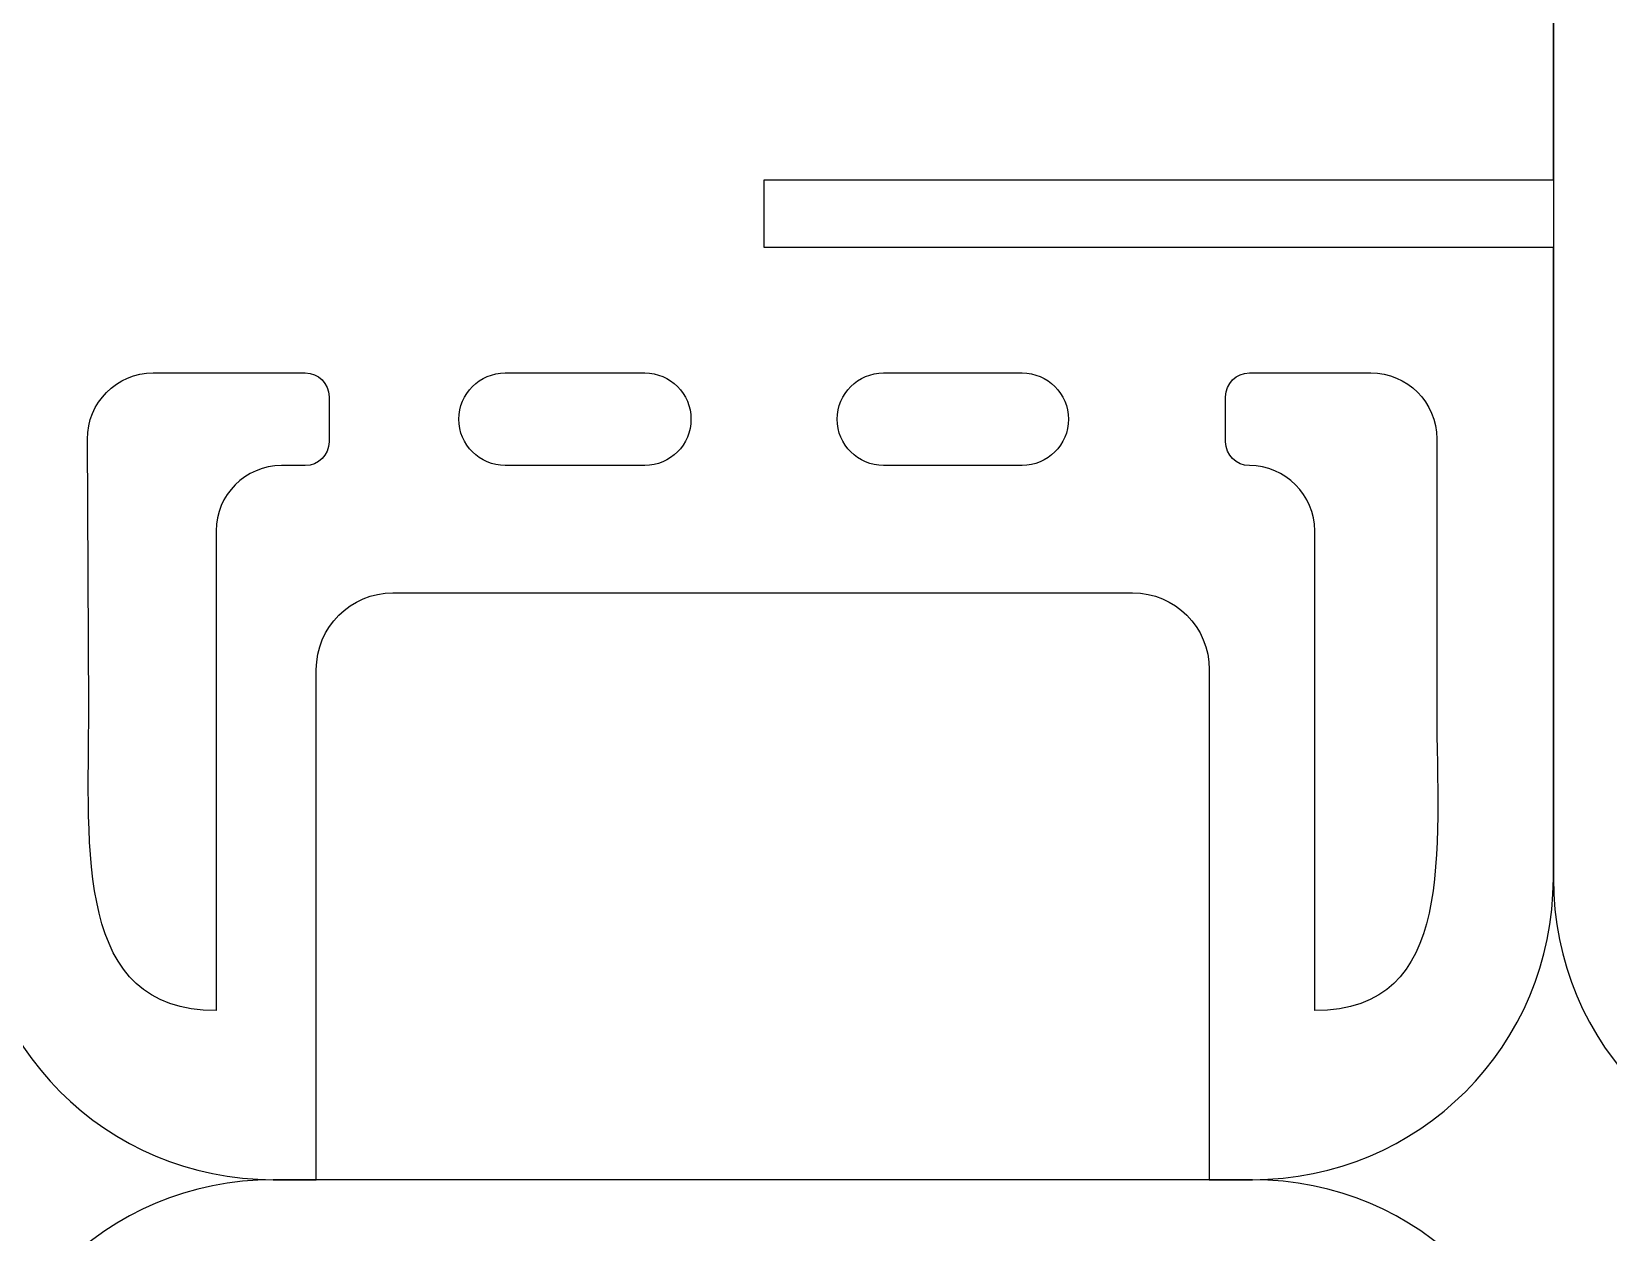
# Model space of a CAD drawing. Extents: x 0 to 3056, y 2 to 1701.
# Drawn here: x 529 to 1037, y 834 to 1221 of the extents above; entities that cross this region are included whole.
import ezdxf

# ---------------------------------------------------------------- set-up
doc = ezdxf.new("R2010")
doc.units = 0
doc.layers.add('K0102_Printing_Least_6', color=7, linetype='CONTINUOUS')

msp = doc.modelspace()

# ---------------------------------------------------------------- linework, layer by layer
at = {"layer": 'K0102_Printing_Least_6', "color": 1}
for points in [[(1018.890175, 1603.68896), (1018.890175, 948.094976)], [(1018.890375, 1173.147971), (1018.890375, 1603.68896)], [(1018.890375, 948.094976), (1018.890375, 1151.319971), (764.624381, 1151.319971), (764.624381, 1173.147971), (1018.890375, 1173.147971)], [(567.848386, 1110.919972), (616.809385, 1110.919972)], [(681.221383, 1110.919972), (726.163382, 1110.919972)], [(803.10038, 1110.919972), (847.763379, 1110.919972)], [(920.970377, 1110.919972), (960.115376, 1110.919972)], [(624.472384, 1103.257972), (624.472384, 1088.758973)], [(913.307377, 1088.758973), (913.307377, 1103.257972)], [(547.061386, 1002.661975), (546.627386, 1089.592973)], [(981.336375, 1089.698973), (981.336375, 1002.661975)], [(616.809385, 1081.095973), (609.144385, 1081.095973)], [(726.163382, 1081.095973), (681.221383, 1081.095973)], [(847.763379, 1081.095973), (803.10038, 1081.095973)], [(588.083385, 1060.035973), (588.083385, 905.586977)], [(942.031376, 905.586977), (942.031376, 1060.034973)], [(645.066384, 1040.094974), (883.332378, 1040.094974)], [(606.480385, 851.121979), (620.363384, 851.121979), (620.363384, 1015.391975)], [(908.035377, 1015.391975), (908.035377, 851.121979), (921.918377, 851.121979)], [(921.918377, 851.122179), (606.480385, 851.122179)]]:
    msp.add_lwpolyline(points, dxfattribs=at)
for points in [[(803.10038, 1110.919972)], [(726.163382, 1081.095973)]]:
    msp.add_lwpolyline(points, close=True, dxfattribs=at)
for points in [[(546.627386, 1089.592973), (546.568386, 1101.353972), (556.086386, 1110.919972), (567.848386, 1110.919972)], [(616.809385, 1110.919972), (621.042384, 1110.919972), (624.472384, 1107.489972), (624.472384, 1103.257972)], [(666.309383, 1096.007973), (666.309383, 1104.243972), (672.985383, 1110.919972), (681.221383, 1110.919972)], [(726.163382, 1110.919972), (734.398382, 1110.919972), (741.075381, 1104.243972), (741.075381, 1096.007973)], [(788.18838, 1096.007973), (788.18838, 1104.243972), (794.86438, 1110.919972), (803.10038, 1110.919972)], [(847.763379, 1110.919972), (855.999379, 1110.919972), (862.675378, 1104.243972), (862.675378, 1096.007973)], [(913.307377, 1103.257972), (913.307377, 1107.489972), (916.738377, 1110.919972), (920.970377, 1110.919972)], [(960.115376, 1110.919972), (971.835376, 1110.919972), (981.336375, 1101.418972), (981.336375, 1089.698973)], [(681.221383, 1081.095973), (672.985383, 1081.095973), (666.309383, 1087.772973), (666.309383, 1096.007973)], [(741.075381, 1096.007973), (741.075381, 1087.772973), (734.398382, 1081.095973), (726.163382, 1081.095973)], [(803.10038, 1081.095973), (794.86438, 1081.095973), (788.18838, 1087.772973), (788.18838, 1096.007973)], [(862.675378, 1096.007973), (862.675378, 1087.772973), (855.999379, 1081.095973), (847.763379, 1081.095973)], [(624.472384, 1088.758973), (624.472384, 1084.526973), (621.042384, 1081.095973), (616.809385, 1081.095973)], [(920.970377, 1081.095973), (916.738377, 1081.095973), (913.307377, 1084.526973), (913.307377, 1088.758973)], [(609.144385, 1081.095973), (597.513385, 1081.095973), (588.083385, 1071.666973), (588.083385, 1060.035973)], [(942.031376, 1060.034973), (942.031376, 1071.666973), (932.601377, 1081.095973), (920.970377, 1081.095973)], [(620.363384, 1015.391975), (620.363384, 1029.074974), (631.379384, 1040.094974), (645.066384, 1040.094974)], [(883.332378, 1040.094974), (897.019378, 1040.094974), (908.035377, 1029.074974), (908.035377, 1015.391975)], [(588.083385, 905.586977), (542.282386, 905.586977), (547.061386, 956.859976), (547.061386, 1002.661975)], [(981.336375, 1002.661975), (981.336375, 956.859976), (987.831375, 905.586977), (942.031376, 905.586977)], [(509.507387, 948.094976), (509.507387, 894.371978), (552.757386, 851.121979), (606.480385, 851.121979)], [(921.918377, 851.121979), (975.640376, 851.121979), (1018.890375, 894.371978), (1018.890375, 948.094976)], [(1018.890175, 948.094976), (1018.890175, 894.371978), (1062.140173, 851.121979), (1115.863172, 851.121979)], [(606.480385, 851.122179), (552.757386, 851.122179), (509.507387, 807.87218), (509.507387, 754.146181)], [(1018.890375, 754.146181), (1018.890375, 807.87218), (975.640376, 851.122179), (921.918377, 851.122179)], [(1115.863172, 851.122179), (1062.140173, 851.122179), (1018.890175, 807.87218), (1018.890175, 754.146181)]]:
    msp.add_open_spline(points, degree=3, dxfattribs=at)

doc.saveas('drawing.dxf')
